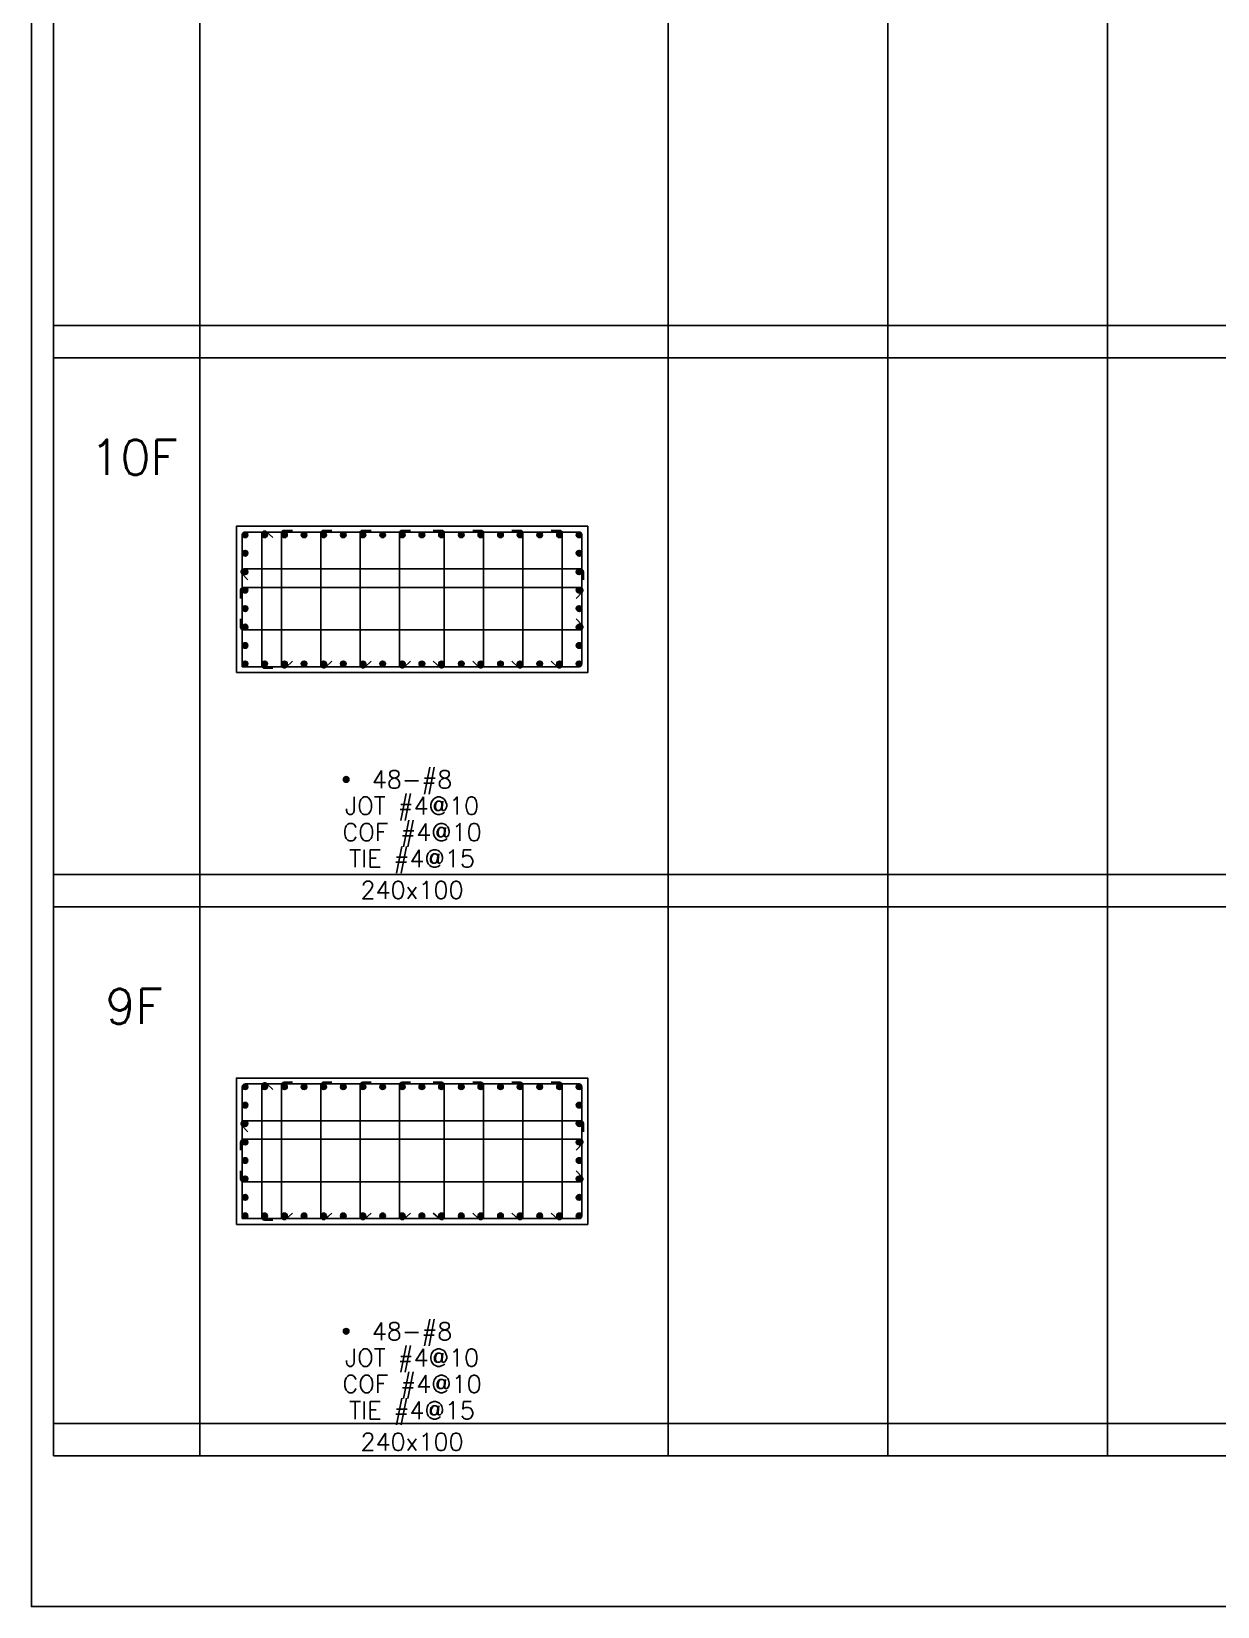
# Model space of a CAD drawing. Header units: millimetres. Extents: x 0 to 31920, y -6088 to 2522.
# Drawn here: x 0 to 810, y -3044 to -1968 of the extents above; entities that cross this region are included whole.
import ezdxf
from ezdxf.enums import TextEntityAlignment as Align

# ---------------------------------------------------------------- set-up
doc = ezdxf.new("R2010")
doc.units = ezdxf.units.MM
doc.header["$MEASUREMENT"] = 0
for name, color, linetype in [('DwFm', 7, 'Continuous'), ('S-RC', 130, 'Continuous'), ('S-REINF', 6, 'Continuous'), ('S-REINFD', 201, 'Continuous'), ('S-STUD', 1, 'Continuous'), ('S-TEXT', 2, 'Continuous')]:
    doc.layers.add(name, color=color, linetype=linetype)
doc.styles.add('CS4', font='romans.shx', dxfattribs={"width": 0.8, "bigfont": 'lsp.shx'})

# ---------------------------------------------------------------- blocks, each defined once
blk = doc.blocks.new('繪圖範圍')
blk.add_lwpolyline([(0, 51.1), (79.8, 51.1), (79.8, 0), (0, 0)], close=True)

msp = doc.modelspace()

# ---------------------------------------------------------------- hatches: boundary and pattern name
at = {"layer": 'S-REINFD'}
h = msp.add_hatch(color=256, dxfattribs=at)
edge = h.paths.add_edge_path()
edge.add_arc((145.9, -2311.9), 1.91, 0, 360)
h = msp.add_hatch(color=256, dxfattribs=at)
edge = h.paths.add_edge_path()
edge.add_arc((159.3, -2311.9), 1.91, 0, 360)
h = msp.add_hatch(color=256, dxfattribs=at)
edge = h.paths.add_edge_path()
edge.add_arc((172.8, -2311.9), 1.91, 0, 360)
h = msp.add_hatch(color=256, dxfattribs=at)
edge = h.paths.add_edge_path()
edge.add_arc((186.2, -2311.9), 1.91, 0, 360)
h = msp.add_hatch(color=256, dxfattribs=at)
edge = h.paths.add_edge_path()
edge.add_arc((199.6, -2311.9), 1.91, 0, 360)
h = msp.add_hatch(color=256, dxfattribs=at)
edge = h.paths.add_edge_path()
edge.add_arc((213, -2311.9), 1.91, 0, 360)
h = msp.add_hatch(color=256, dxfattribs=at)
edge = h.paths.add_edge_path()
edge.add_arc((226.4, -2311.9), 1.91, 0, 360)
h = msp.add_hatch(color=256, dxfattribs=at)
edge = h.paths.add_edge_path()
edge.add_arc((239.9, -2311.9), 1.91, 0, 360)
h = msp.add_hatch(color=256, dxfattribs=at)
edge = h.paths.add_edge_path()
edge.add_arc((253.3, -2311.9), 1.91, 0, 360)
h = msp.add_hatch(color=256, dxfattribs=at)
edge = h.paths.add_edge_path()
edge.add_arc((266.7, -2311.9), 1.91, 0, 360)
h = msp.add_hatch(color=256, dxfattribs=at)
edge = h.paths.add_edge_path()
edge.add_arc((280.1, -2311.9), 1.91, 0, 360)
h = msp.add_hatch(color=256, dxfattribs=at)
edge = h.paths.add_edge_path()
edge.add_arc((293.6, -2311.9), 1.91, 0, 360)
h = msp.add_hatch(color=256, dxfattribs=at)
edge = h.paths.add_edge_path()
edge.add_arc((307, -2311.9), 1.91, 0, 360)
h = msp.add_hatch(color=256, dxfattribs=at)
edge = h.paths.add_edge_path()
edge.add_arc((320.4, -2311.9), 1.91, 0, 360)
h = msp.add_hatch(color=256, dxfattribs=at)
edge = h.paths.add_edge_path()
edge.add_arc((333.8, -2311.9), 1.91, 0, 360)
h = msp.add_hatch(color=256, dxfattribs=at)
edge = h.paths.add_edge_path()
edge.add_arc((347.2, -2311.9), 1.91, 0, 360)
h = msp.add_hatch(color=256, dxfattribs=at)
edge = h.paths.add_edge_path()
edge.add_arc((360.7, -2311.9), 1.91, 0, 360)
h = msp.add_hatch(color=256, dxfattribs=at)
edge = h.paths.add_edge_path()
edge.add_arc((374.1, -2311.9), 1.91, 0, 360)
h = msp.add_hatch(color=256, dxfattribs=at)
edge = h.paths.add_edge_path()
edge.add_arc((145.9, -2324.5), 1.91, 0, 360)
h = msp.add_hatch(color=256, dxfattribs=at)
edge = h.paths.add_edge_path()
edge.add_arc((374.1, -2324.5), 1.91, 0, 360)
h = msp.add_hatch(color=256, dxfattribs=at)
edge = h.paths.add_edge_path()
edge.add_arc((145.9, -2337.1), 1.91, 0, 360)
h = msp.add_hatch(color=256, dxfattribs=at)
edge = h.paths.add_edge_path()
edge.add_arc((374.1, -2337.1), 1.91, 0, 360)
h = msp.add_hatch(color=256, dxfattribs=at)
edge = h.paths.add_edge_path()
edge.add_arc((145.9, -2349.7), 1.91, 0, 360)
h = msp.add_hatch(color=256, dxfattribs=at)
edge = h.paths.add_edge_path()
edge.add_arc((374.1, -2349.7), 1.91, 0, 360)
h = msp.add_hatch(color=256, dxfattribs=at)
edge = h.paths.add_edge_path()
edge.add_arc((145.9, -2362.3), 1.91, 0, 360)
h = msp.add_hatch(color=256, dxfattribs=at)
edge = h.paths.add_edge_path()
edge.add_arc((374.1, -2362.3), 1.91, 0, 360)
h = msp.add_hatch(color=256, dxfattribs=at)
edge = h.paths.add_edge_path()
edge.add_arc((145.9, -2374.9), 1.91, 0, 360)
h = msp.add_hatch(color=256, dxfattribs=at)
edge = h.paths.add_edge_path()
edge.add_arc((374.1, -2374.9), 1.91, 0, 360)
h = msp.add_hatch(color=256, dxfattribs=at)
edge = h.paths.add_edge_path()
edge.add_arc((145.9, -2387.5), 1.91, 0, 360)
h = msp.add_hatch(color=256, dxfattribs=at)
edge = h.paths.add_edge_path()
edge.add_arc((374.1, -2387.5), 1.91, 0, 360)
h = msp.add_hatch(color=256, dxfattribs=at)
edge = h.paths.add_edge_path()
edge.add_arc((145.9, -2400.1), 1.91, 0, 360)
h = msp.add_hatch(color=256, dxfattribs=at)
edge = h.paths.add_edge_path()
edge.add_arc((159.3, -2400.1), 1.91, 0, 360)
h = msp.add_hatch(color=256, dxfattribs=at)
edge = h.paths.add_edge_path()
edge.add_arc((172.8, -2400.1), 1.91, 0, 360)
h = msp.add_hatch(color=256, dxfattribs=at)
edge = h.paths.add_edge_path()
edge.add_arc((186.2, -2400.1), 1.91, 0, 360)
h = msp.add_hatch(color=256, dxfattribs=at)
edge = h.paths.add_edge_path()
edge.add_arc((199.6, -2400.1), 1.91, 0, 360)
h = msp.add_hatch(color=256, dxfattribs=at)
edge = h.paths.add_edge_path()
edge.add_arc((213, -2400.1), 1.91, 0, 360)
h = msp.add_hatch(color=256, dxfattribs=at)
edge = h.paths.add_edge_path()
edge.add_arc((226.4, -2400.1), 1.91, 0, 360)
h = msp.add_hatch(color=256, dxfattribs=at)
edge = h.paths.add_edge_path()
edge.add_arc((239.9, -2400.1), 1.91, 0, 360)
h = msp.add_hatch(color=256, dxfattribs=at)
edge = h.paths.add_edge_path()
edge.add_arc((253.3, -2400.1), 1.91, 0, 360)
h = msp.add_hatch(color=256, dxfattribs=at)
edge = h.paths.add_edge_path()
edge.add_arc((266.7, -2400.1), 1.91, 0, 360)
h = msp.add_hatch(color=256, dxfattribs=at)
edge = h.paths.add_edge_path()
edge.add_arc((280.1, -2400.1), 1.91, 0, 360)
h = msp.add_hatch(color=256, dxfattribs=at)
edge = h.paths.add_edge_path()
edge.add_arc((293.6, -2400.1), 1.91, 0, 360)
h = msp.add_hatch(color=256, dxfattribs=at)
edge = h.paths.add_edge_path()
edge.add_arc((307, -2400.1), 1.91, 0, 360)
h = msp.add_hatch(color=256, dxfattribs=at)
edge = h.paths.add_edge_path()
edge.add_arc((320.4, -2400.1), 1.91, 0, 360)
h = msp.add_hatch(color=256, dxfattribs=at)
edge = h.paths.add_edge_path()
edge.add_arc((333.8, -2400.1), 1.91, 0, 360)
h = msp.add_hatch(color=256, dxfattribs=at)
edge = h.paths.add_edge_path()
edge.add_arc((347.2, -2400.1), 1.91, 0, 360)
h = msp.add_hatch(color=256, dxfattribs=at)
edge = h.paths.add_edge_path()
edge.add_arc((360.7, -2400.1), 1.91, 0, 360)
h = msp.add_hatch(color=256, dxfattribs=at)
edge = h.paths.add_edge_path()
edge.add_arc((374.1, -2400.1), 1.91, 0, 360)
h = msp.add_hatch(color=256, dxfattribs=at)
edge = h.paths.add_edge_path()
edge.add_arc((215, -2479), 1.91, 0, 360)
h = msp.add_hatch(color=256, dxfattribs=at)
edge = h.paths.add_edge_path()
edge.add_arc((145.9, -2688.9), 1.91, 0, 360)
h = msp.add_hatch(color=256, dxfattribs=at)
edge = h.paths.add_edge_path()
edge.add_arc((159.3, -2688.9), 1.91, 0, 360)
h = msp.add_hatch(color=256, dxfattribs=at)
edge = h.paths.add_edge_path()
edge.add_arc((172.8, -2688.9), 1.91, 0, 360)
h = msp.add_hatch(color=256, dxfattribs=at)
edge = h.paths.add_edge_path()
edge.add_arc((186.2, -2688.9), 1.91, 0, 360)
h = msp.add_hatch(color=256, dxfattribs=at)
edge = h.paths.add_edge_path()
edge.add_arc((199.6, -2688.9), 1.91, 0, 360)
h = msp.add_hatch(color=256, dxfattribs=at)
edge = h.paths.add_edge_path()
edge.add_arc((213, -2688.9), 1.91, 0, 360)
h = msp.add_hatch(color=256, dxfattribs=at)
edge = h.paths.add_edge_path()
edge.add_arc((226.4, -2688.9), 1.91, 0, 360)
h = msp.add_hatch(color=256, dxfattribs=at)
edge = h.paths.add_edge_path()
edge.add_arc((239.9, -2688.9), 1.91, 0, 360)
h = msp.add_hatch(color=256, dxfattribs=at)
edge = h.paths.add_edge_path()
edge.add_arc((253.3, -2688.9), 1.91, 0, 360)
h = msp.add_hatch(color=256, dxfattribs=at)
edge = h.paths.add_edge_path()
edge.add_arc((266.7, -2688.9), 1.91, 0, 360)
h = msp.add_hatch(color=256, dxfattribs=at)
edge = h.paths.add_edge_path()
edge.add_arc((280.1, -2688.9), 1.91, 0, 360)
h = msp.add_hatch(color=256, dxfattribs=at)
edge = h.paths.add_edge_path()
edge.add_arc((293.6, -2688.9), 1.91, 0, 360)
h = msp.add_hatch(color=256, dxfattribs=at)
edge = h.paths.add_edge_path()
edge.add_arc((307, -2688.9), 1.91, 0, 360)
h = msp.add_hatch(color=256, dxfattribs=at)
edge = h.paths.add_edge_path()
edge.add_arc((320.4, -2688.9), 1.91, 0, 360)
h = msp.add_hatch(color=256, dxfattribs=at)
edge = h.paths.add_edge_path()
edge.add_arc((333.8, -2688.9), 1.91, 0, 360)
h = msp.add_hatch(color=256, dxfattribs=at)
edge = h.paths.add_edge_path()
edge.add_arc((347.2, -2688.9), 1.91, 0, 360)
h = msp.add_hatch(color=256, dxfattribs=at)
edge = h.paths.add_edge_path()
edge.add_arc((360.7, -2688.9), 1.91, 0, 360)
h = msp.add_hatch(color=256, dxfattribs=at)
edge = h.paths.add_edge_path()
edge.add_arc((374.1, -2688.9), 1.91, 0, 360)
h = msp.add_hatch(color=256, dxfattribs=at)
edge = h.paths.add_edge_path()
edge.add_arc((145.9, -2701.5), 1.91, 0, 360)
h = msp.add_hatch(color=256, dxfattribs=at)
edge = h.paths.add_edge_path()
edge.add_arc((374.1, -2701.5), 1.91, 0, 360)
h = msp.add_hatch(color=256, dxfattribs=at)
edge = h.paths.add_edge_path()
edge.add_arc((145.9, -2714.1), 1.91, 0, 360)
h = msp.add_hatch(color=256, dxfattribs=at)
edge = h.paths.add_edge_path()
edge.add_arc((374.1, -2714.1), 1.91, 0, 360)
h = msp.add_hatch(color=256, dxfattribs=at)
edge = h.paths.add_edge_path()
edge.add_arc((145.9, -2726.7), 1.91, 0, 360)
h = msp.add_hatch(color=256, dxfattribs=at)
edge = h.paths.add_edge_path()
edge.add_arc((374.1, -2726.7), 1.91, 0, 360)
h = msp.add_hatch(color=256, dxfattribs=at)
edge = h.paths.add_edge_path()
edge.add_arc((145.9, -2739.3), 1.91, 0, 360)
h = msp.add_hatch(color=256, dxfattribs=at)
edge = h.paths.add_edge_path()
edge.add_arc((374.1, -2739.3), 1.91, 0, 360)
h = msp.add_hatch(color=256, dxfattribs=at)
edge = h.paths.add_edge_path()
edge.add_arc((145.9, -2751.9), 1.91, 0, 360)
h = msp.add_hatch(color=256, dxfattribs=at)
edge = h.paths.add_edge_path()
edge.add_arc((374.1, -2751.9), 1.91, 0, 360)
h = msp.add_hatch(color=256, dxfattribs=at)
edge = h.paths.add_edge_path()
edge.add_arc((145.9, -2764.5), 1.91, 0, 360)
h = msp.add_hatch(color=256, dxfattribs=at)
edge = h.paths.add_edge_path()
edge.add_arc((374.1, -2764.5), 1.91, 0, 360)
h = msp.add_hatch(color=256, dxfattribs=at)
edge = h.paths.add_edge_path()
edge.add_arc((145.9, -2777.1), 1.91, 0, 360)
h = msp.add_hatch(color=256, dxfattribs=at)
edge = h.paths.add_edge_path()
edge.add_arc((159.3, -2777.1), 1.91, 0, 360)
h = msp.add_hatch(color=256, dxfattribs=at)
edge = h.paths.add_edge_path()
edge.add_arc((172.8, -2777.1), 1.91, 0, 360)
h = msp.add_hatch(color=256, dxfattribs=at)
edge = h.paths.add_edge_path()
edge.add_arc((186.2, -2777.1), 1.91, 0, 360)
h = msp.add_hatch(color=256, dxfattribs=at)
edge = h.paths.add_edge_path()
edge.add_arc((199.6, -2777.1), 1.91, 0, 360)
h = msp.add_hatch(color=256, dxfattribs=at)
edge = h.paths.add_edge_path()
edge.add_arc((213, -2777.1), 1.91, 0, 360)
h = msp.add_hatch(color=256, dxfattribs=at)
edge = h.paths.add_edge_path()
edge.add_arc((226.4, -2777.1), 1.91, 0, 360)
h = msp.add_hatch(color=256, dxfattribs=at)
edge = h.paths.add_edge_path()
edge.add_arc((239.9, -2777.1), 1.91, 0, 360)
h = msp.add_hatch(color=256, dxfattribs=at)
edge = h.paths.add_edge_path()
edge.add_arc((253.3, -2777.1), 1.91, 0, 360)
h = msp.add_hatch(color=256, dxfattribs=at)
edge = h.paths.add_edge_path()
edge.add_arc((266.7, -2777.1), 1.91, 0, 360)
h = msp.add_hatch(color=256, dxfattribs=at)
edge = h.paths.add_edge_path()
edge.add_arc((280.1, -2777.1), 1.91, 0, 360)
h = msp.add_hatch(color=256, dxfattribs=at)
edge = h.paths.add_edge_path()
edge.add_arc((293.6, -2777.1), 1.91, 0, 360)
h = msp.add_hatch(color=256, dxfattribs=at)
edge = h.paths.add_edge_path()
edge.add_arc((307, -2777.1), 1.91, 0, 360)
h = msp.add_hatch(color=256, dxfattribs=at)
edge = h.paths.add_edge_path()
edge.add_arc((320.4, -2777.1), 1.91, 0, 360)
h = msp.add_hatch(color=256, dxfattribs=at)
edge = h.paths.add_edge_path()
edge.add_arc((333.8, -2777.1), 1.91, 0, 360)
h = msp.add_hatch(color=256, dxfattribs=at)
edge = h.paths.add_edge_path()
edge.add_arc((347.2, -2777.1), 1.91, 0, 360)
h = msp.add_hatch(color=256, dxfattribs=at)
edge = h.paths.add_edge_path()
edge.add_arc((360.7, -2777.1), 1.91, 0, 360)
h = msp.add_hatch(color=256, dxfattribs=at)
edge = h.paths.add_edge_path()
edge.add_arc((374.1, -2777.1), 1.91, 0, 360)
h = msp.add_hatch(color=256, dxfattribs=at)
edge = h.paths.add_edge_path()
edge.add_arc((215, -2856), 1.91, 0, 360)

# ---------------------------------------------------------------- linework, layer by layer
at = {"layer": 'S-RC'}
for points in [[(140, -2406), (380, -2406), (380, -2306), (140, -2306), (140, -2406)], [(140, -2783), (380, -2783), (380, -2683), (140, -2683), (140, -2783)]]:
    msp.add_lwpolyline(points, dxfattribs=at)
at = {"layer": 'S-REINF', "color": 2}
for points in [[(144, -2402), (374.1, -2402, 0.414214), (376, -2400.1), (376, -2311.9, 0.414214), (374.1, -2310), (145.9, -2310, 0.414214), (144, -2311.9), (144, -2402)], [(164.9, -2403.1), (159.3, -2403.1, -0.414214), (157.4, -2401.2), (157.4, -2311.2, -0.653352), (160.6, -2309.8), (164.9, -2313.8)], [(178.3, -2398.2), (174, -2402.2, -0.653352), (170.8, -2400.8), (170.8, -2310.8, -0.414214), (172.7, -2308.9), (178.3, -2308.9)], [(205.2, -2398.2), (200.9, -2402.2, -0.653352), (197.7, -2400.8), (197.7, -2310.8, -0.414214), (199.6, -2308.9), (205.2, -2308.9)], [(232, -2398.2), (227.7, -2402.2, -0.653352), (224.5, -2400.8), (224.5, -2310.8, -0.414214), (226.4, -2308.9), (232, -2308.9)], [(258.9, -2398.2), (254.6, -2402.2, -0.653352), (251.4, -2400.8), (251.4, -2310.8, -0.414214), (253.3, -2308.9), (258.9, -2308.9)], [(274.5, -2398.2), (278.9, -2402.2, 0.653352), (282, -2400.8), (282, -2310.8, 0.414214), (280.1, -2308.9), (274.5, -2308.9)], [(301.4, -2398.2), (305.7, -2402.2, 0.653352), (308.9, -2400.8), (308.9, -2310.8, 0.414214), (307, -2308.9), (301.4, -2308.9)], [(328.2, -2398.2), (332.5, -2402.2, 0.653352), (335.7, -2400.8), (335.7, -2310.8, 0.414214), (333.8, -2308.9), (328.2, -2308.9)], [(355.1, -2398.2), (359.4, -2402.2, 0.653352), (362.6, -2400.8), (362.6, -2310.8, 0.414214), (360.7, -2308.9), (355.1, -2308.9)], [(147.8, -2342.7), (143.8, -2338.4, -0.653352), (145.2, -2335.2), (375.2, -2335.2, -0.414214), (377.1, -2337.1), (377.1, -2342.7)], [(142.9, -2355.3), (142.9, -2349.7, -0.414214), (144.8, -2347.8), (374.8, -2347.8, -0.653352), (376.2, -2351), (372.2, -2355.3)], [(142.9, -2369.3), (142.9, -2374.9, 0.414214), (144.8, -2376.8), (374.8, -2376.8, 0.653352), (376.2, -2373.6), (372.2, -2369.3)], [(144, -2779), (374.1, -2779, 0.414214), (376, -2777.1), (376, -2688.9, 0.414214), (374.1, -2687), (145.9, -2687, 0.414214), (144, -2688.9), (144, -2779)], [(164.9, -2780.1), (159.3, -2780.1, -0.414214), (157.4, -2778.2), (157.4, -2688.2, -0.653352), (160.6, -2686.8), (164.9, -2690.8)], [(178.3, -2775.2), (174, -2779.2, -0.653352), (170.8, -2777.8), (170.8, -2687.8, -0.414214), (172.7, -2685.9), (178.3, -2685.9)], [(205.2, -2775.2), (200.9, -2779.2, -0.653352), (197.7, -2777.8), (197.7, -2687.8, -0.414214), (199.6, -2685.9), (205.2, -2685.9)], [(232, -2775.2), (227.7, -2779.2, -0.653352), (224.5, -2777.8), (224.5, -2687.8, -0.414214), (226.4, -2685.9), (232, -2685.9)], [(258.9, -2775.2), (254.6, -2779.2, -0.653352), (251.4, -2777.8), (251.4, -2687.8, -0.414214), (253.3, -2685.9), (258.9, -2685.9)], [(274.5, -2775.2), (278.9, -2779.2, 0.653352), (282, -2777.8), (282, -2687.8, 0.414214), (280.1, -2685.9), (274.5, -2685.9)], [(301.4, -2775.2), (305.7, -2779.2, 0.653352), (308.9, -2777.8), (308.9, -2687.8, 0.414214), (307, -2685.9), (301.4, -2685.9)], [(328.2, -2775.2), (332.5, -2779.2, 0.653352), (335.7, -2777.8), (335.7, -2687.8, 0.414214), (333.8, -2685.9), (328.2, -2685.9)], [(355.1, -2775.2), (359.4, -2779.2, 0.653352), (362.6, -2777.8), (362.6, -2687.8, 0.414214), (360.7, -2685.9), (355.1, -2685.9)], [(147.8, -2719.7), (143.8, -2715.4, -0.653352), (145.2, -2712.2), (375.2, -2712.2, -0.414214), (377.1, -2714.1), (377.1, -2719.7)], [(142.9, -2732.3), (142.9, -2726.7, -0.414214), (144.8, -2724.8), (374.8, -2724.8, -0.653352), (376.2, -2728), (372.2, -2732.3)], [(142.9, -2746.3), (142.9, -2751.9, 0.414214), (144.8, -2753.8), (374.8, -2753.8, 0.653352), (376.2, -2750.6), (372.2, -2746.3)]]:
    msp.add_lwpolyline(points, format="xyb", dxfattribs=at)
at = {"layer": 'S-REINFD'}
for centre in [(145.9, -2311.9), (159.3, -2311.9), (172.8, -2311.9), (186.2, -2311.9), (199.6, -2311.9), (213, -2311.9), (226.4, -2311.9), (239.9, -2311.9), (253.3, -2311.9), (266.7, -2311.9), (280.1, -2311.9), (293.6, -2311.9), (307, -2311.9), (320.4, -2311.9), (333.8, -2311.9), (347.2, -2311.9), (360.7, -2311.9), (374.1, -2311.9), (145.9, -2324.5), (374.1, -2324.5), (145.9, -2337.1), (374.1, -2337.1), (145.9, -2349.7), (374.1, -2349.7), (145.9, -2362.3), (374.1, -2362.3), (145.9, -2374.9), (374.1, -2374.9), (145.9, -2387.5), (374.1, -2387.5), (145.9, -2400.1), (159.3, -2400.1), (172.8, -2400.1), (186.2, -2400.1), (199.6, -2400.1), (213, -2400.1), (226.4, -2400.1), (239.9, -2400.1), (253.3, -2400.1), (266.7, -2400.1), (280.1, -2400.1), (293.6, -2400.1), (307, -2400.1), (320.4, -2400.1), (333.8, -2400.1), (347.2, -2400.1), (360.7, -2400.1), (374.1, -2400.1), (215, -2479), (145.9, -2688.9), (159.3, -2688.9), (172.8, -2688.9), (186.2, -2688.9), (199.6, -2688.9), (213, -2688.9), (226.4, -2688.9), (239.9, -2688.9), (253.3, -2688.9), (266.7, -2688.9), (280.1, -2688.9), (293.6, -2688.9), (307, -2688.9), (320.4, -2688.9), (333.8, -2688.9), (347.2, -2688.9), (360.7, -2688.9), (374.1, -2688.9), (145.9, -2701.5), (374.1, -2701.5), (145.9, -2714.1), (374.1, -2714.1), (145.9, -2726.7), (374.1, -2726.7), (145.9, -2739.3), (374.1, -2739.3), (145.9, -2751.9), (374.1, -2751.9), (145.9, -2764.5), (374.1, -2764.5), (145.9, -2777.1), (159.3, -2777.1), (172.8, -2777.1), (186.2, -2777.1), (199.6, -2777.1), (213, -2777.1), (226.4, -2777.1), (239.9, -2777.1), (253.3, -2777.1), (266.7, -2777.1), (280.1, -2777.1), (293.6, -2777.1), (307, -2777.1), (320.4, -2777.1), (333.8, -2777.1), (347.2, -2777.1), (360.7, -2777.1), (374.1, -2777.1), (215, -2856)]:
    msp.add_circle(centre, 1.91, dxfattribs=at)
at = {"layer": 'S-STUD'}
for p, q in [((15, -1030), (15, -2941)), ((115, -1030), (115, -2941)), ((435, -1030), (435, -2941)), ((585, -1030), (585, -2941)), ((735, -1030), (735, -2941)), ((15, -2169), (3135, -2169)), ((15, -2191), (3135, -2191)), ((15, -2544), (3135, -2544)), ((15, -2566), (3135, -2566)), ((15, -2919), (3135, -2919)), ((15, -2941), (3135, -2941))]:
    msp.add_line(p, q, dxfattribs=at)

# ---------------------------------------------------------------- block references
at = {"layer": 'DwFm', "xscale": 40, "yscale": 40, "zscale": 40}
msp.add_blockref('繪圖範圍', (0, -3044), dxfattribs=at)

# ---------------------------------------------------------------- texts
at = {"layer": 'S-TEXT', "style": 'CS4'}
for s, height, p in [('10F', 24, (70, -2271)), ('48-#8', 12, (260, -2485)), ('JOT #4@10', 12, (260, -2503)), ('COF #4@10', 12, (260, -2521)), ('TIE #4@15', 12, (260, -2539)), ('240x100', 12, (260, -2560.5)), ('9F', 24, (70, -2646)), ('48-#8', 12, (260, -2862)), ('JOT #4@10', 12, (260, -2880)), ('COF #4@10', 12, (260, -2898)), ('TIE #4@15', 12, (260, -2916)), ('240x100', 12, (260, -2937.5))]:
    msp.add_text(s, height=height, dxfattribs=at).set_placement(p, align=Align.CENTER)

doc.saveas('drawing.dxf')
